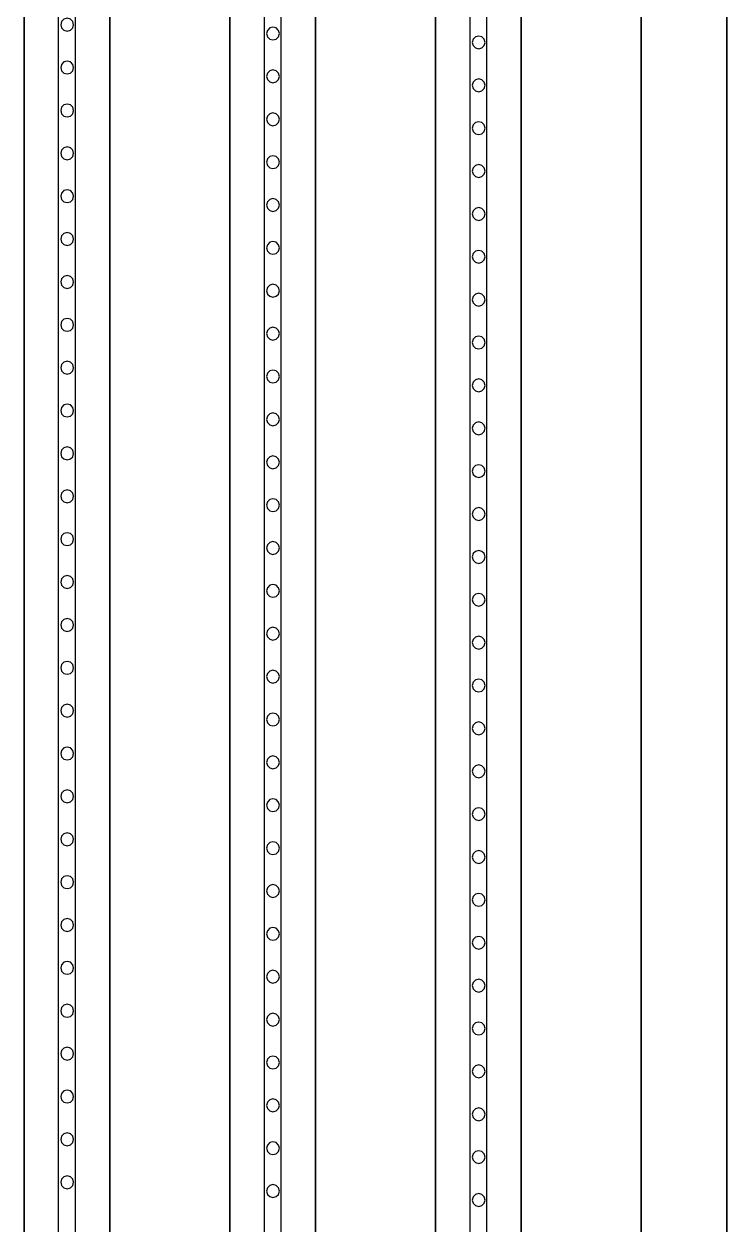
# Model space of a CAD drawing. Header units: metres. Extents: x -1550 to 1550, y -904 to 26100.
# Drawn here: x 684 to 766, y 6104.3 to 6244.4 of the extents above; entities that cross this region are included whole.
import ezdxf

# ---------------------------------------------------------------- set-up
doc = ezdxf.new("R2010")
doc.units = ezdxf.units.M
for name, color, linetype in [('Metal', 4, 'CONTINUOUS'), ('pattern_ionp', 7, 'CONTINUOUS'), ('Polyimide', 3, 'CONTINUOUS'), ('Polyimide_Negative', 5, 'CONTINUOUS')]:
    doc.layers.add(name, color=color, linetype=linetype)

msp = doc.modelspace()

# ---------------------------------------------------------------- linework, layer by layer
at = {"layer": 'Metal'}
for points in [[(688, 11993.5), (688, 5567.87)], [(690, 5567.87), (690, 11993.5)], [(712, 11993.5), (712, 5821.83)], [(714, 5821.83), (714, 11993.5)], [(736, 11993.5), (736, 6075.8)], [(738, 6075.8), (738, 11993.5)]]:
    msp.add_lwpolyline(points, dxfattribs=at)
at = {"layer": 'pattern_ionp'}
for points in [[(689.79, 6244.31), (689.69, 6244.68), (689.41, 6244.96), (689.04, 6245.06), (688.66, 6244.96), (688.39, 6244.68), (688.29, 6244.31), (688.39, 6243.93), (688.66, 6243.66), (689.04, 6243.56), (689.41, 6243.66), (689.69, 6243.93), (689.79, 6244.31)], [(713.79, 6243.28), (713.69, 6243.65), (713.41, 6243.93), (713.04, 6244.03), (712.66, 6243.93), (712.39, 6243.65), (712.29, 6243.28), (712.39, 6242.9), (712.66, 6242.63), (713.04, 6242.53), (713.41, 6242.63), (713.69, 6242.9), (713.79, 6243.28)], [(737.79, 6242.24), (737.69, 6242.62), (737.41, 6242.89), (737.04, 6242.99), (736.66, 6242.89), (736.39, 6242.62), (736.29, 6242.24), (736.39, 6241.87), (736.66, 6241.6), (737.04, 6241.49), (737.41, 6241.6), (737.69, 6241.87), (737.79, 6242.24)], [(689.79, 6239.31), (689.69, 6239.68), (689.41, 6239.96), (689.04, 6240.06), (688.66, 6239.96), (688.39, 6239.68), (688.29, 6239.31), (688.39, 6238.93), (688.66, 6238.66), (689.04, 6238.56), (689.41, 6238.66), (689.69, 6238.93), (689.79, 6239.31)], [(713.79, 6238.28), (713.69, 6238.65), (713.41, 6238.93), (713.04, 6239.03), (712.66, 6238.93), (712.39, 6238.65), (712.29, 6238.28), (712.39, 6237.9), (712.66, 6237.63), (713.04, 6237.53), (713.41, 6237.63), (713.69, 6237.9), (713.79, 6238.28)], [(737.79, 6237.24), (737.69, 6237.62), (737.41, 6237.89), (737.04, 6237.99), (736.66, 6237.89), (736.39, 6237.62), (736.29, 6237.24), (736.39, 6236.87), (736.66, 6236.6), (737.04, 6236.49), (737.41, 6236.6), (737.69, 6236.87), (737.79, 6237.24)], [(689.79, 6234.31), (689.69, 6234.68), (689.41, 6234.96), (689.04, 6235.06), (688.66, 6234.96), (688.39, 6234.68), (688.29, 6234.31), (688.39, 6233.93), (688.66, 6233.66), (689.04, 6233.56), (689.41, 6233.66), (689.69, 6233.93), (689.79, 6234.31)], [(713.79, 6233.28), (713.69, 6233.65), (713.41, 6233.93), (713.04, 6234.03), (712.66, 6233.93), (712.39, 6233.65), (712.29, 6233.28), (712.39, 6232.9), (712.66, 6232.63), (713.04, 6232.53), (713.41, 6232.63), (713.69, 6232.9), (713.79, 6233.28)], [(737.79, 6232.24), (737.69, 6232.62), (737.41, 6232.89), (737.04, 6232.99), (736.66, 6232.89), (736.39, 6232.62), (736.29, 6232.24), (736.39, 6231.87), (736.66, 6231.6), (737.04, 6231.49), (737.41, 6231.6), (737.69, 6231.87), (737.79, 6232.24)], [(689.79, 6229.31), (689.69, 6229.68), (689.41, 6229.96), (689.04, 6230.06), (688.66, 6229.96), (688.39, 6229.68), (688.29, 6229.31), (688.39, 6228.93), (688.66, 6228.66), (689.04, 6228.56), (689.41, 6228.66), (689.69, 6228.93), (689.79, 6229.31)], [(713.79, 6228.28), (713.69, 6228.65), (713.41, 6228.93), (713.04, 6229.03), (712.66, 6228.93), (712.39, 6228.65), (712.29, 6228.28), (712.39, 6227.9), (712.66, 6227.63), (713.04, 6227.53), (713.41, 6227.63), (713.69, 6227.9), (713.79, 6228.28)], [(737.79, 6227.24), (737.69, 6227.62), (737.41, 6227.89), (737.04, 6227.99), (736.66, 6227.89), (736.39, 6227.62), (736.29, 6227.24), (736.39, 6226.87), (736.66, 6226.6), (737.04, 6226.49), (737.41, 6226.6), (737.69, 6226.87), (737.79, 6227.24)], [(689.79, 6224.31), (689.69, 6224.68), (689.41, 6224.96), (689.04, 6225.06), (688.66, 6224.96), (688.39, 6224.68), (688.29, 6224.31), (688.39, 6223.93), (688.66, 6223.66), (689.04, 6223.56), (689.41, 6223.66), (689.69, 6223.93), (689.79, 6224.31)], [(713.79, 6223.28), (713.69, 6223.65), (713.41, 6223.93), (713.04, 6224.03), (712.66, 6223.93), (712.39, 6223.65), (712.29, 6223.28), (712.39, 6222.9), (712.66, 6222.63), (713.04, 6222.53), (713.41, 6222.63), (713.69, 6222.9), (713.79, 6223.28)], [(737.79, 6222.24), (737.69, 6222.62), (737.41, 6222.89), (737.04, 6222.99), (736.66, 6222.89), (736.39, 6222.62), (736.29, 6222.24), (736.39, 6221.87), (736.66, 6221.6), (737.04, 6221.49), (737.41, 6221.6), (737.69, 6221.87), (737.79, 6222.24)], [(689.79, 6219.31), (689.69, 6219.68), (689.41, 6219.96), (689.04, 6220.06), (688.66, 6219.96), (688.39, 6219.68), (688.29, 6219.31), (688.39, 6218.93), (688.66, 6218.66), (689.04, 6218.56), (689.41, 6218.66), (689.69, 6218.93), (689.79, 6219.31)], [(713.79, 6218.28), (713.69, 6218.65), (713.41, 6218.93), (713.04, 6219.03), (712.66, 6218.93), (712.39, 6218.65), (712.29, 6218.28), (712.39, 6217.9), (712.66, 6217.63), (713.04, 6217.53), (713.41, 6217.63), (713.69, 6217.9), (713.79, 6218.28)], [(737.79, 6217.24), (737.69, 6217.62), (737.41, 6217.89), (737.04, 6217.99), (736.66, 6217.89), (736.39, 6217.62), (736.29, 6217.24), (736.39, 6216.87), (736.66, 6216.6), (737.04, 6216.49), (737.41, 6216.6), (737.69, 6216.87), (737.79, 6217.24)], [(689.79, 6214.31), (689.69, 6214.68), (689.41, 6214.96), (689.04, 6215.06), (688.66, 6214.96), (688.39, 6214.68), (688.29, 6214.31), (688.39, 6213.93), (688.66, 6213.66), (689.04, 6213.56), (689.41, 6213.66), (689.69, 6213.93), (689.79, 6214.31)], [(713.79, 6213.28), (713.69, 6213.65), (713.41, 6213.93), (713.04, 6214.03), (712.66, 6213.93), (712.39, 6213.65), (712.29, 6213.28), (712.39, 6212.9), (712.66, 6212.63), (713.04, 6212.53), (713.41, 6212.63), (713.69, 6212.9), (713.79, 6213.28)], [(737.79, 6212.24), (737.69, 6212.62), (737.41, 6212.89), (737.04, 6212.99), (736.66, 6212.89), (736.39, 6212.62), (736.29, 6212.24), (736.39, 6211.87), (736.66, 6211.6), (737.04, 6211.49), (737.41, 6211.6), (737.69, 6211.87), (737.79, 6212.24)], [(689.79, 6209.31), (689.69, 6209.68), (689.41, 6209.96), (689.04, 6210.06), (688.66, 6209.96), (688.39, 6209.68), (688.29, 6209.31), (688.39, 6208.93), (688.66, 6208.66), (689.04, 6208.56), (689.41, 6208.66), (689.69, 6208.93), (689.79, 6209.31)], [(713.79, 6208.28), (713.69, 6208.65), (713.41, 6208.93), (713.04, 6209.03), (712.66, 6208.93), (712.39, 6208.65), (712.29, 6208.28), (712.39, 6207.9), (712.66, 6207.63), (713.04, 6207.53), (713.41, 6207.63), (713.69, 6207.9), (713.79, 6208.28)], [(737.79, 6207.24), (737.69, 6207.62), (737.41, 6207.89), (737.04, 6207.99), (736.66, 6207.89), (736.39, 6207.62), (736.29, 6207.24), (736.39, 6206.87), (736.66, 6206.6), (737.04, 6206.49), (737.41, 6206.6), (737.69, 6206.87), (737.79, 6207.24)], [(689.79, 6204.31), (689.69, 6204.68), (689.41, 6204.96), (689.04, 6205.06), (688.66, 6204.96), (688.39, 6204.68), (688.29, 6204.31), (688.39, 6203.93), (688.66, 6203.66), (689.04, 6203.56), (689.41, 6203.66), (689.69, 6203.93), (689.79, 6204.31)], [(713.79, 6203.28), (713.69, 6203.65), (713.41, 6203.93), (713.04, 6204.03), (712.66, 6203.93), (712.39, 6203.65), (712.29, 6203.28), (712.39, 6202.9), (712.66, 6202.63), (713.04, 6202.53), (713.41, 6202.63), (713.69, 6202.9), (713.79, 6203.28)], [(737.79, 6202.24), (737.69, 6202.62), (737.41, 6202.89), (737.04, 6202.99), (736.66, 6202.89), (736.39, 6202.62), (736.29, 6202.24), (736.39, 6201.87), (736.66, 6201.6), (737.04, 6201.49), (737.41, 6201.6), (737.69, 6201.87), (737.79, 6202.24)], [(689.79, 6199.31), (689.69, 6199.68), (689.41, 6199.96), (689.04, 6200.06), (688.66, 6199.96), (688.39, 6199.68), (688.29, 6199.31), (688.39, 6198.93), (688.66, 6198.66), (689.04, 6198.56), (689.41, 6198.66), (689.69, 6198.93), (689.79, 6199.31)], [(713.79, 6198.28), (713.69, 6198.65), (713.41, 6198.93), (713.04, 6199.03), (712.66, 6198.93), (712.39, 6198.65), (712.29, 6198.28), (712.39, 6197.9), (712.66, 6197.63), (713.04, 6197.53), (713.41, 6197.63), (713.69, 6197.9), (713.79, 6198.28)], [(737.79, 6197.24), (737.69, 6197.62), (737.41, 6197.89), (737.04, 6197.99), (736.66, 6197.89), (736.39, 6197.62), (736.29, 6197.24), (736.39, 6196.87), (736.66, 6196.6), (737.04, 6196.49), (737.41, 6196.6), (737.69, 6196.87), (737.79, 6197.24)], [(689.79, 6194.31), (689.69, 6194.68), (689.41, 6194.96), (689.04, 6195.06), (688.66, 6194.96), (688.39, 6194.68), (688.29, 6194.31), (688.39, 6193.93), (688.66, 6193.66), (689.04, 6193.56), (689.41, 6193.66), (689.69, 6193.93), (689.79, 6194.31)], [(713.79, 6193.28), (713.69, 6193.65), (713.41, 6193.93), (713.04, 6194.03), (712.66, 6193.93), (712.39, 6193.65), (712.29, 6193.28), (712.39, 6192.9), (712.66, 6192.63), (713.04, 6192.53), (713.41, 6192.63), (713.69, 6192.9), (713.79, 6193.28)], [(737.79, 6192.24), (737.69, 6192.62), (737.41, 6192.89), (737.04, 6192.99), (736.66, 6192.89), (736.39, 6192.62), (736.29, 6192.24), (736.39, 6191.87), (736.66, 6191.6), (737.04, 6191.49), (737.41, 6191.6), (737.69, 6191.87), (737.79, 6192.24)], [(689.79, 6189.31), (689.69, 6189.68), (689.41, 6189.96), (689.04, 6190.06), (688.66, 6189.96), (688.39, 6189.68), (688.29, 6189.31), (688.39, 6188.93), (688.66, 6188.66), (689.04, 6188.56), (689.41, 6188.66), (689.69, 6188.93), (689.79, 6189.31)], [(713.79, 6188.28), (713.69, 6188.65), (713.41, 6188.93), (713.04, 6189.03), (712.66, 6188.93), (712.39, 6188.65), (712.29, 6188.28), (712.39, 6187.9), (712.66, 6187.63), (713.04, 6187.53), (713.41, 6187.63), (713.69, 6187.9), (713.79, 6188.28)], [(737.79, 6187.24), (737.69, 6187.62), (737.41, 6187.89), (737.04, 6187.99), (736.66, 6187.89), (736.39, 6187.62), (736.29, 6187.24), (736.39, 6186.87), (736.66, 6186.6), (737.04, 6186.49), (737.41, 6186.6), (737.69, 6186.87), (737.79, 6187.24)], [(689.79, 6184.31), (689.69, 6184.68), (689.41, 6184.96), (689.04, 6185.06), (688.66, 6184.96), (688.39, 6184.68), (688.29, 6184.31), (688.39, 6183.93), (688.66, 6183.66), (689.04, 6183.56), (689.41, 6183.66), (689.69, 6183.93), (689.79, 6184.31)], [(713.79, 6183.28), (713.69, 6183.65), (713.41, 6183.93), (713.04, 6184.03), (712.66, 6183.93), (712.39, 6183.65), (712.29, 6183.28), (712.39, 6182.9), (712.66, 6182.63), (713.04, 6182.53), (713.41, 6182.63), (713.69, 6182.9), (713.79, 6183.28)], [(737.79, 6182.24), (737.69, 6182.62), (737.41, 6182.89), (737.04, 6182.99), (736.66, 6182.89), (736.39, 6182.62), (736.29, 6182.24), (736.39, 6181.87), (736.66, 6181.6), (737.04, 6181.49), (737.41, 6181.6), (737.69, 6181.87), (737.79, 6182.24)], [(689.79, 6179.31), (689.69, 6179.68), (689.41, 6179.96), (689.04, 6180.06), (688.66, 6179.96), (688.39, 6179.68), (688.29, 6179.31), (688.39, 6178.93), (688.66, 6178.66), (689.04, 6178.56), (689.41, 6178.66), (689.69, 6178.93), (689.79, 6179.31)], [(713.79, 6178.28), (713.69, 6178.65), (713.41, 6178.93), (713.04, 6179.03), (712.66, 6178.93), (712.39, 6178.65), (712.29, 6178.28), (712.39, 6177.9), (712.66, 6177.63), (713.04, 6177.53), (713.41, 6177.63), (713.69, 6177.9), (713.79, 6178.28)], [(737.79, 6177.24), (737.69, 6177.62), (737.41, 6177.89), (737.04, 6177.99), (736.66, 6177.89), (736.39, 6177.62), (736.29, 6177.24), (736.39, 6176.87), (736.66, 6176.6), (737.04, 6176.49), (737.41, 6176.6), (737.69, 6176.87), (737.79, 6177.24)], [(689.79, 6174.31), (689.69, 6174.68), (689.41, 6174.96), (689.04, 6175.06), (688.66, 6174.96), (688.39, 6174.68), (688.29, 6174.31), (688.39, 6173.93), (688.66, 6173.66), (689.04, 6173.56), (689.41, 6173.66), (689.69, 6173.93), (689.79, 6174.31)], [(713.79, 6173.28), (713.69, 6173.65), (713.41, 6173.93), (713.04, 6174.03), (712.66, 6173.93), (712.39, 6173.65), (712.29, 6173.28), (712.39, 6172.9), (712.66, 6172.63), (713.04, 6172.53), (713.41, 6172.63), (713.69, 6172.9), (713.79, 6173.28)], [(737.79, 6172.24), (737.69, 6172.62), (737.41, 6172.89), (737.04, 6172.99), (736.66, 6172.89), (736.39, 6172.62), (736.29, 6172.24), (736.39, 6171.87), (736.66, 6171.6), (737.04, 6171.49), (737.41, 6171.6), (737.69, 6171.87), (737.79, 6172.24)], [(689.79, 6169.31), (689.69, 6169.68), (689.41, 6169.96), (689.04, 6170.06), (688.66, 6169.96), (688.39, 6169.68), (688.29, 6169.31), (688.39, 6168.93), (688.66, 6168.66), (689.04, 6168.56), (689.41, 6168.66), (689.69, 6168.93), (689.79, 6169.31)], [(713.79, 6168.28), (713.69, 6168.65), (713.41, 6168.93), (713.04, 6169.03), (712.66, 6168.93), (712.39, 6168.65), (712.29, 6168.28), (712.39, 6167.9), (712.66, 6167.63), (713.04, 6167.53), (713.41, 6167.63), (713.69, 6167.9), (713.79, 6168.28)], [(737.79, 6167.24), (737.69, 6167.62), (737.41, 6167.89), (737.04, 6167.99), (736.66, 6167.89), (736.39, 6167.62), (736.29, 6167.24), (736.39, 6166.87), (736.66, 6166.6), (737.04, 6166.49), (737.41, 6166.6), (737.69, 6166.87), (737.79, 6167.24)], [(689.79, 6164.31), (689.69, 6164.68), (689.41, 6164.96), (689.04, 6165.06), (688.66, 6164.96), (688.39, 6164.68), (688.29, 6164.31), (688.39, 6163.93), (688.66, 6163.66), (689.04, 6163.56), (689.41, 6163.66), (689.69, 6163.93), (689.79, 6164.31)], [(713.79, 6163.28), (713.69, 6163.65), (713.41, 6163.93), (713.04, 6164.03), (712.66, 6163.93), (712.39, 6163.65), (712.29, 6163.28), (712.39, 6162.9), (712.66, 6162.63), (713.04, 6162.53), (713.41, 6162.63), (713.69, 6162.9), (713.79, 6163.28)], [(737.79, 6162.24), (737.69, 6162.62), (737.41, 6162.89), (737.04, 6162.99), (736.66, 6162.89), (736.39, 6162.62), (736.29, 6162.24), (736.39, 6161.87), (736.66, 6161.6), (737.04, 6161.49), (737.41, 6161.6), (737.69, 6161.87), (737.79, 6162.24)], [(689.79, 6159.31), (689.69, 6159.68), (689.41, 6159.96), (689.04, 6160.06), (688.66, 6159.96), (688.39, 6159.68), (688.29, 6159.31), (688.39, 6158.93), (688.66, 6158.66), (689.04, 6158.56), (689.41, 6158.66), (689.69, 6158.93), (689.79, 6159.31)], [(713.79, 6158.28), (713.69, 6158.65), (713.41, 6158.93), (713.04, 6159.03), (712.66, 6158.93), (712.39, 6158.65), (712.29, 6158.28), (712.39, 6157.9), (712.66, 6157.63), (713.04, 6157.53), (713.41, 6157.63), (713.69, 6157.9), (713.79, 6158.28)], [(737.79, 6157.24), (737.69, 6157.62), (737.41, 6157.89), (737.04, 6157.99), (736.66, 6157.89), (736.39, 6157.62), (736.29, 6157.24), (736.39, 6156.87), (736.66, 6156.6), (737.04, 6156.49), (737.41, 6156.6), (737.69, 6156.87), (737.79, 6157.24)], [(689.79, 6154.31), (689.69, 6154.68), (689.41, 6154.96), (689.04, 6155.06), (688.66, 6154.96), (688.39, 6154.68), (688.29, 6154.31), (688.39, 6153.93), (688.66, 6153.66), (689.04, 6153.56), (689.41, 6153.66), (689.69, 6153.93), (689.79, 6154.31)], [(713.79, 6153.28), (713.69, 6153.65), (713.41, 6153.93), (713.04, 6154.03), (712.66, 6153.93), (712.39, 6153.65), (712.29, 6153.28), (712.39, 6152.9), (712.66, 6152.63), (713.04, 6152.53), (713.41, 6152.63), (713.69, 6152.9), (713.79, 6153.28)], [(737.79, 6152.24), (737.69, 6152.62), (737.41, 6152.89), (737.04, 6152.99), (736.66, 6152.89), (736.39, 6152.62), (736.29, 6152.24), (736.39, 6151.87), (736.66, 6151.6), (737.04, 6151.49), (737.41, 6151.6), (737.69, 6151.87), (737.79, 6152.24)], [(689.79, 6149.31), (689.69, 6149.68), (689.41, 6149.96), (689.04, 6150.06), (688.66, 6149.96), (688.39, 6149.68), (688.29, 6149.31), (688.39, 6148.93), (688.66, 6148.66), (689.04, 6148.56), (689.41, 6148.66), (689.69, 6148.93), (689.79, 6149.31)], [(713.79, 6148.28), (713.69, 6148.65), (713.41, 6148.93), (713.04, 6149.03), (712.66, 6148.93), (712.39, 6148.65), (712.29, 6148.28), (712.39, 6147.9), (712.66, 6147.63), (713.04, 6147.53), (713.41, 6147.63), (713.69, 6147.9), (713.79, 6148.28)], [(737.79, 6147.24), (737.69, 6147.62), (737.41, 6147.89), (737.04, 6147.99), (736.66, 6147.89), (736.39, 6147.62), (736.29, 6147.24), (736.39, 6146.87), (736.66, 6146.6), (737.04, 6146.49), (737.41, 6146.6), (737.69, 6146.87), (737.79, 6147.24)], [(689.79, 6144.31), (689.69, 6144.68), (689.41, 6144.96), (689.04, 6145.06), (688.66, 6144.96), (688.39, 6144.68), (688.29, 6144.31), (688.39, 6143.93), (688.66, 6143.66), (689.04, 6143.56), (689.41, 6143.66), (689.69, 6143.93), (689.79, 6144.31)], [(713.79, 6143.28), (713.69, 6143.65), (713.41, 6143.93), (713.04, 6144.03), (712.66, 6143.93), (712.39, 6143.65), (712.29, 6143.28), (712.39, 6142.9), (712.66, 6142.63), (713.04, 6142.53), (713.41, 6142.63), (713.69, 6142.9), (713.79, 6143.28)], [(737.79, 6142.24), (737.69, 6142.62), (737.41, 6142.89), (737.04, 6142.99), (736.66, 6142.89), (736.39, 6142.62), (736.29, 6142.24), (736.39, 6141.87), (736.66, 6141.6), (737.04, 6141.49), (737.41, 6141.6), (737.69, 6141.87), (737.79, 6142.24)], [(689.79, 6139.31), (689.69, 6139.68), (689.41, 6139.96), (689.04, 6140.06), (688.66, 6139.96), (688.39, 6139.68), (688.29, 6139.31), (688.39, 6138.93), (688.66, 6138.66), (689.04, 6138.56), (689.41, 6138.66), (689.69, 6138.93), (689.79, 6139.31)], [(713.79, 6138.28), (713.69, 6138.65), (713.41, 6138.93), (713.04, 6139.03), (712.66, 6138.93), (712.39, 6138.65), (712.29, 6138.28), (712.39, 6137.9), (712.66, 6137.63), (713.04, 6137.53), (713.41, 6137.63), (713.69, 6137.9), (713.79, 6138.28)], [(737.79, 6137.24), (737.69, 6137.62), (737.41, 6137.89), (737.04, 6137.99), (736.66, 6137.89), (736.39, 6137.62), (736.29, 6137.24), (736.39, 6136.87), (736.66, 6136.6), (737.04, 6136.49), (737.41, 6136.6), (737.69, 6136.87), (737.79, 6137.24)], [(689.79, 6134.31), (689.69, 6134.68), (689.41, 6134.96), (689.04, 6135.06), (688.66, 6134.96), (688.39, 6134.68), (688.29, 6134.31), (688.39, 6133.93), (688.66, 6133.66), (689.04, 6133.56), (689.41, 6133.66), (689.69, 6133.93), (689.79, 6134.31)], [(713.79, 6133.28), (713.69, 6133.65), (713.41, 6133.93), (713.04, 6134.03), (712.66, 6133.93), (712.39, 6133.65), (712.29, 6133.28), (712.39, 6132.9), (712.66, 6132.63), (713.04, 6132.53), (713.41, 6132.63), (713.69, 6132.9), (713.79, 6133.28)], [(737.79, 6132.24), (737.69, 6132.62), (737.41, 6132.89), (737.04, 6132.99), (736.66, 6132.89), (736.39, 6132.62), (736.29, 6132.24), (736.39, 6131.87), (736.66, 6131.6), (737.04, 6131.49), (737.41, 6131.6), (737.69, 6131.87), (737.79, 6132.24)], [(689.79, 6129.31), (689.69, 6129.68), (689.41, 6129.96), (689.04, 6130.06), (688.66, 6129.96), (688.39, 6129.68), (688.29, 6129.31), (688.39, 6128.93), (688.66, 6128.66), (689.04, 6128.56), (689.41, 6128.66), (689.69, 6128.93), (689.79, 6129.31)], [(713.79, 6128.28), (713.69, 6128.65), (713.41, 6128.93), (713.04, 6129.03), (712.66, 6128.93), (712.39, 6128.65), (712.29, 6128.28), (712.39, 6127.9), (712.66, 6127.63), (713.04, 6127.53), (713.41, 6127.63), (713.69, 6127.9), (713.79, 6128.28)], [(737.79, 6127.24), (737.69, 6127.62), (737.41, 6127.89), (737.04, 6127.99), (736.66, 6127.89), (736.39, 6127.62), (736.29, 6127.24), (736.39, 6126.87), (736.66, 6126.6), (737.04, 6126.49), (737.41, 6126.6), (737.69, 6126.87), (737.79, 6127.24)], [(689.79, 6124.31), (689.69, 6124.68), (689.41, 6124.96), (689.04, 6125.06), (688.66, 6124.96), (688.39, 6124.68), (688.29, 6124.31), (688.39, 6123.93), (688.66, 6123.66), (689.04, 6123.56), (689.41, 6123.66), (689.69, 6123.93), (689.79, 6124.31)], [(713.79, 6123.28), (713.69, 6123.65), (713.41, 6123.93), (713.04, 6124.03), (712.66, 6123.93), (712.39, 6123.65), (712.29, 6123.28), (712.39, 6122.9), (712.66, 6122.63), (713.04, 6122.53), (713.41, 6122.63), (713.69, 6122.9), (713.79, 6123.28)], [(737.79, 6122.24), (737.69, 6122.62), (737.41, 6122.89), (737.04, 6122.99), (736.66, 6122.89), (736.39, 6122.62), (736.29, 6122.24), (736.39, 6121.87), (736.66, 6121.6), (737.04, 6121.49), (737.41, 6121.6), (737.69, 6121.87), (737.79, 6122.24)], [(689.79, 6119.31), (689.69, 6119.68), (689.41, 6119.96), (689.04, 6120.06), (688.66, 6119.96), (688.39, 6119.68), (688.29, 6119.31), (688.39, 6118.93), (688.66, 6118.66), (689.04, 6118.56), (689.41, 6118.66), (689.69, 6118.93), (689.79, 6119.31)], [(713.79, 6118.28), (713.69, 6118.65), (713.41, 6118.93), (713.04, 6119.03), (712.66, 6118.93), (712.39, 6118.65), (712.29, 6118.28), (712.39, 6117.9), (712.66, 6117.63), (713.04, 6117.53), (713.41, 6117.63), (713.69, 6117.9), (713.79, 6118.28)], [(737.79, 6117.24), (737.69, 6117.62), (737.41, 6117.89), (737.04, 6117.99), (736.66, 6117.89), (736.39, 6117.62), (736.29, 6117.24), (736.39, 6116.87), (736.66, 6116.6), (737.04, 6116.49), (737.41, 6116.6), (737.69, 6116.87), (737.79, 6117.24)], [(689.79, 6114.31), (689.69, 6114.68), (689.41, 6114.96), (689.04, 6115.06), (688.66, 6114.96), (688.39, 6114.68), (688.29, 6114.31), (688.39, 6113.93), (688.66, 6113.66), (689.04, 6113.56), (689.41, 6113.66), (689.69, 6113.93), (689.79, 6114.31)], [(713.79, 6113.28), (713.69, 6113.65), (713.41, 6113.93), (713.04, 6114.03), (712.66, 6113.93), (712.39, 6113.65), (712.29, 6113.28), (712.39, 6112.9), (712.66, 6112.63), (713.04, 6112.53), (713.41, 6112.63), (713.69, 6112.9), (713.79, 6113.28)], [(737.79, 6112.24), (737.69, 6112.62), (737.41, 6112.89), (737.04, 6112.99), (736.66, 6112.89), (736.39, 6112.62), (736.29, 6112.24), (736.39, 6111.87), (736.66, 6111.6), (737.04, 6111.49), (737.41, 6111.6), (737.69, 6111.87), (737.79, 6112.24)], [(689.79, 6109.31), (689.69, 6109.68), (689.41, 6109.96), (689.04, 6110.06), (688.66, 6109.96), (688.39, 6109.68), (688.29, 6109.31), (688.39, 6108.93), (688.66, 6108.66), (689.04, 6108.56), (689.41, 6108.66), (689.69, 6108.93), (689.79, 6109.31)], [(713.79, 6108.28), (713.69, 6108.65), (713.41, 6108.93), (713.04, 6109.03), (712.66, 6108.93), (712.39, 6108.65), (712.29, 6108.28), (712.39, 6107.9), (712.66, 6107.63), (713.04, 6107.53), (713.41, 6107.63), (713.69, 6107.9), (713.79, 6108.28)], [(737.79, 6107.24), (737.69, 6107.62), (737.41, 6107.89), (737.04, 6107.99), (736.66, 6107.89), (736.39, 6107.62), (736.29, 6107.24), (736.39, 6106.87), (736.66, 6106.6), (737.04, 6106.49), (737.41, 6106.6), (737.69, 6106.87), (737.79, 6107.24)]]:
    msp.add_lwpolyline(points, close=True, dxfattribs=at)
at = {"layer": 'Polyimide'}
for points in [[(684, 5571.87), (684, 11978.5)], [(694, 11978.5), (694, 5571.87)], [(708, 5825.83), (708, 11978.5)], [(718, 11978.5), (718, 5825.83)], [(732, 6079.8), (732, 11978.5)], [(742, 11978.5), (742, 6079.8)], [(766, 6308.77), (766, 6060.77), (761, 6040.77), (756, 6060.77), (756, 6308.77)]]:
    msp.add_lwpolyline(points, dxfattribs=at)
at = {"layer": 'Polyimide_Negative'}
for points in [[(684, 11978.5), (684, 5571.87)], [(694, 5571.87), (694, 11978.5)], [(708, 11978.5), (708, 5825.83)], [(718, 5825.83), (718, 11978.5)], [(732, 11978.5), (732, 6079.8)], [(742, 6079.8), (742, 11978.5)], [(756, 6308.77), (756, 6060.77), (761, 6040.77), (766, 6060.77), (766, 6308.77)]]:
    msp.add_lwpolyline(points, dxfattribs=at)

doc.saveas('drawing.dxf')
